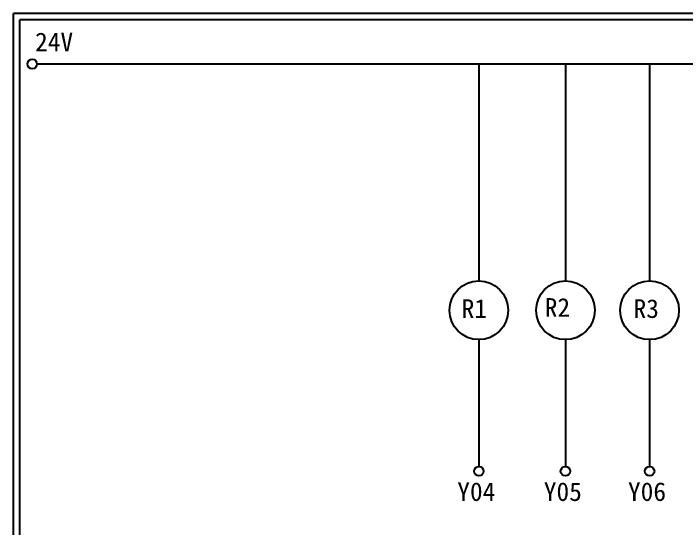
# Model space of a CAD drawing. Extents: x 889 to 1176, y 251 to 455.
# Drawn here: x 889.1 to 1019, y 355.8 to 455.2 of the extents above; entities that cross this region are included whole.
import ezdxf

# ---------------------------------------------------------------- set-up
doc = ezdxf.new("R2010")
doc.units = 0
doc.layers.add('圖框層', color=7, linetype='CONTINUOUS')
doc.layers.add('標尺寸層', color=3, linetype='CONTINUOUS')
doc.styles.add('STSL', font='kaiu.ttf')

msp = doc.modelspace()

# ---------------------------------------------------------------- linework, layer by layer
at = {"layer": '圖框層', "color": 7}
for p, q in [((1176.07, 455.16), (889.07, 455.16)), ((889.07, 251.2), (889.07, 455.16)), ((1174.82, 453.91), (890.32, 453.91)), ((890.32, 252.44), (890.32, 453.91))]:
    msp.add_line(p, q, dxfattribs=at)
at = {"layer": '標尺寸層', "color": 7}
for p, q in [((893.61, 445.42), (1171.21, 445.42)), ((978.89, 445.42), (978.89, 403.59)), ((995.59, 445.42), (995.59, 403.59)), ((1011.84, 445.42), (1011.84, 403.59)), ((978.89, 392.26), (978.89, 367.81)), ((995.59, 392.26), (995.59, 367.81)), ((1011.84, 392.26), (1011.84, 367.81))]:
    msp.add_line(p, q, dxfattribs=at)
for centre, radius in [((892.69, 445.42), 0.92), ((978.89, 397.92), 5.66), ((995.59, 397.92), 5.66), ((1011.84, 397.92), 5.66), ((978.89, 366.89), 0.92), ((995.59, 366.89), 0.92), ((1011.84, 366.89), 0.92)]:
    msp.add_circle(centre, radius, dxfattribs=at)

# ---------------------------------------------------------------- texts
at = {"layer": '圖框層', "color": 4, "style": 'STSL'}
for s, p in [('24V', (893.24, 447.88)), ('R2', (991.6, 396.67)), ('R1', (975.57, 396.45)), ('R3', (1008.74, 396.45)), ('Y04 ', (974.72, 361.15)), ('Y05 ', (991.42, 361.15)), ('Y06 ', (1007.67, 361.15))]:
    msp.add_text(s, height=3.6, dxfattribs=at).set_placement(p)

doc.saveas('drawing.dxf')
